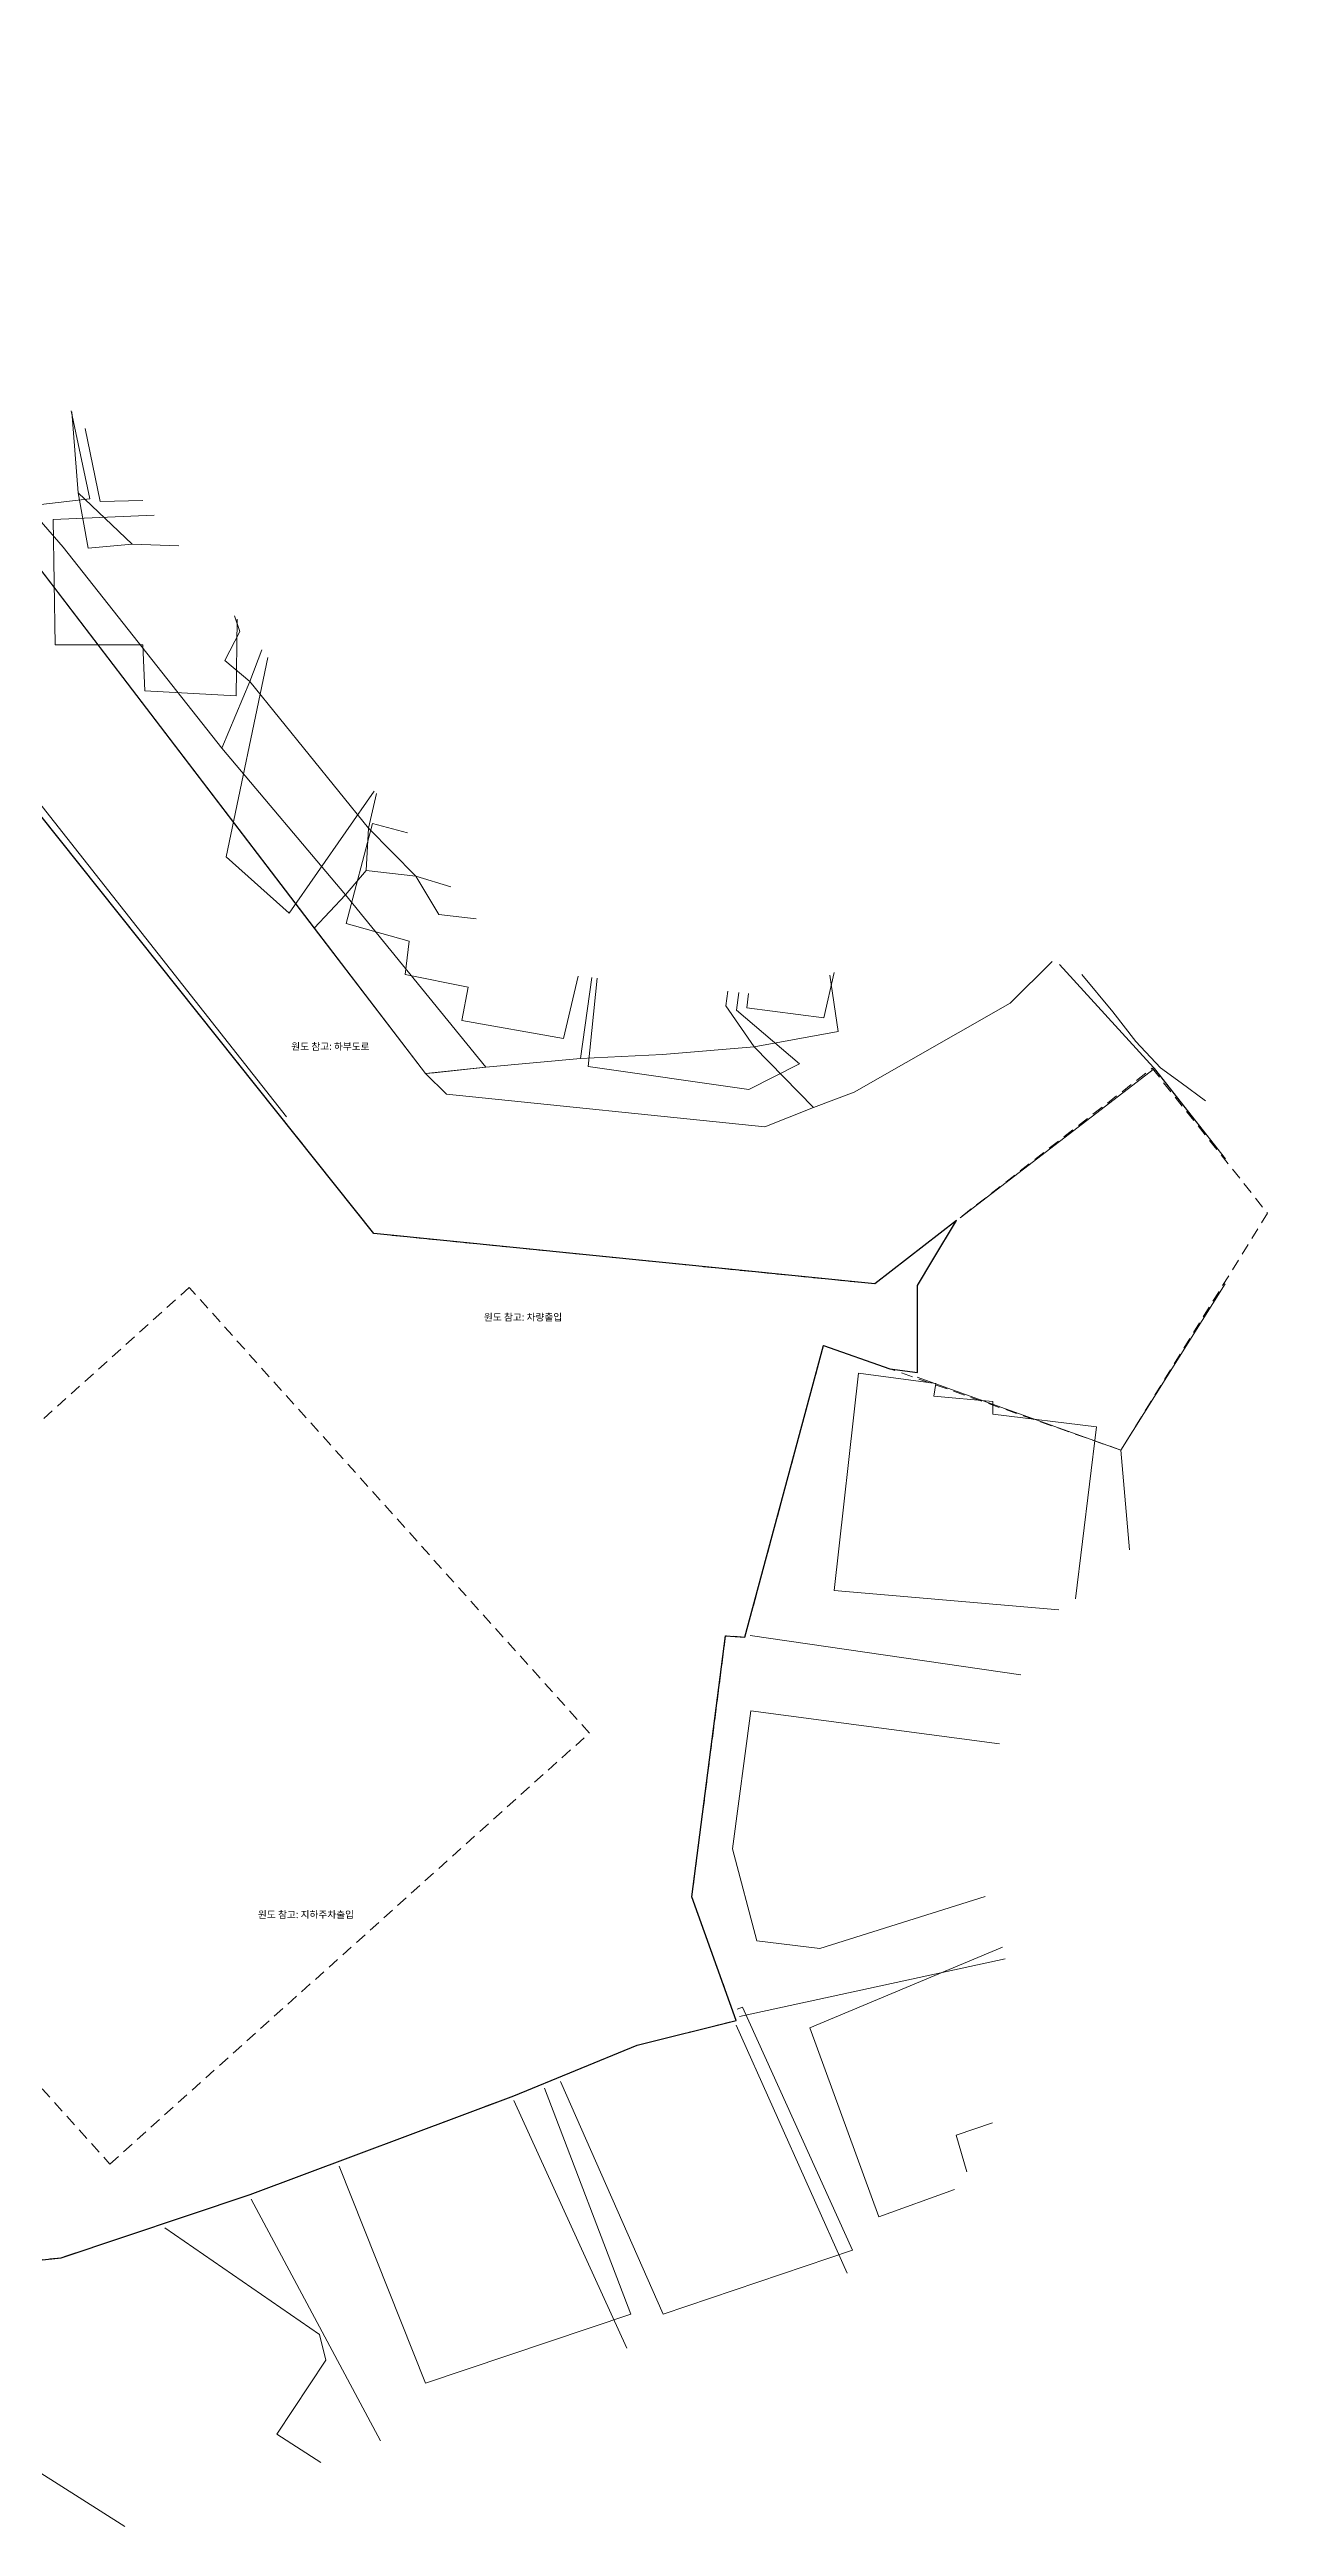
# Model space of a CAD drawing. Header units: millimetres. Extents: x -71701 to 357366, y 1091126 to 1572246.
# Drawn here: x 4470 to 57366, y 1281075 to 1388609 of the extents above; entities that cross this region are included whole.
import ezdxf

# ---------------------------------------------------------------- set-up
doc = ezdxf.new("R2010")
doc.units = ezdxf.units.MM
doc.linetypes.add('PLAN_DASH', pattern=[800, 500, -300])
for name, color, linetype, lineweight in [('L3_CONTEXT', 8, 'Continuous', 9), ('L3_SITE_3D', 7, 'Continuous', 25), ('L3_SITE_DWG_REF', 8, 'PLAN_DASH', 13), ('L3_VOID_ROOF', 8, 'PLAN_DASH', 13)]:
    doc.layers.add(name, color=color, linetype=linetype, lineweight=lineweight)
doc.styles.add('KOREAN', font='malgun.ttf')

msp = doc.modelspace()

# ---------------------------------------------------------------- linework, layer by layer
at = {"layer": 'L3_CONTEXT'}
for points in [[(-61445, 1346973), (-54961, 1352684), (-45090, 1361810), (-36435, 1368458), (-35703, 1372838), (-32284, 1375883), (-28679, 1376499), (-26228, 1378338), (-18469, 1384408), (-13184, 1388609), (20800, 1344150), (21716, 1343255), (35540, 1341832), (37643, 1342683), (39419, 1343348), (46187, 1347208), (48021, 1349013)], [(15970, 1350468), (-13184, 1388609), (-12898, 1388285), (-5739, 1380069), (1541, 1371172), (1539, 1371036), (5061, 1367008), (11953, 1358280), (17327, 1351906), (15970, 1350468)], [(14762, 1342277), (-13500, 1378126), (-16184, 1378185), (-16397, 1377996)], [(12505, 1364025), (12742, 1363346), (12082, 1362086), (13175, 1361173), (11953, 1358280), (5061, 1367008), (1539, 1371036), (1541, 1371172), (1426, 1374264), (625, 1375399)], [(5404, 1372926), (6221, 1369097), (2335, 1368653)], [(5443, 1372877), (5721, 1369357), (6149, 1366967), (8061, 1367132), (10080, 1367065)], [(10080, 1367065), (8061, 1367132), (5721, 1369357), (5443, 1372877)], [(8517, 1369025), (6663, 1368986), (6015, 1372160)], [(5721, 1369357), (8061, 1367132), (6149, 1366967), (5721, 1369357)], [(12580, 1360551), (8606, 1360773), (8517, 1362770), (4720, 1362770), (4631, 1368209), (9022, 1368391)], [(13685, 1362547), (13175, 1361173), (12082, 1362086), (12742, 1363346), (12505, 1364025)], [(12617, 1363886), (12580, 1360551)], [(18666, 1356304), (18319, 1354801), (13175, 1361173), (13685, 1362547)], [(18576, 1356417), (14876, 1351116), (12138, 1353558), (13951, 1362214)], [(13175, 1361173), (18319, 1354801), (18223, 1352963), (17327, 1351906), (11953, 1358280), (13175, 1361173)], [(21893, 1352259), (20379, 1352723), (18319, 1354801), (18666, 1356304)], [(22383, 1346455), (22648, 1347898), (19910, 1348453), (20087, 1349896), (17349, 1350673), (18497, 1355001), (20019, 1354608)], [(18319, 1354801), (20379, 1352723), (18223, 1352963), (18319, 1354801)], [(28024, 1348316), (27532, 1344804), (23419, 1344423), (17327, 1351906), (18223, 1352963)], [(18223, 1352963), (20379, 1352723), (21377, 1351052), (22997, 1350876)], [(15970, 1350468), (17327, 1351906), (23419, 1344423), (21181, 1344190), (20800, 1344150), (15970, 1350468)], [(22997, 1350876), (21377, 1351052), (20379, 1352723), (21893, 1352259)], [(38551, 1348535), (38104, 1346566), (34748, 1347010), (34820, 1347632)], [(48021, 1349013), (46187, 1347208), (39419, 1343348), (37643, 1342683), (35068, 1345310), (38723, 1345979), (38352, 1348429)], [(48335, 1348889), (49698, 1347395), (52418, 1344409), (52458, 1344366), (44015, 1337890)], [(55539, 1340452), (53797, 1342664), (52421, 1344412), (49698, 1347395), (48335, 1348889)], [(27432, 1348375), (26799, 1345678), (22383, 1346455)], [(33924, 1347722), (33841, 1347096), (35068, 1345310), (31099, 1344986), (27532, 1344804), (28024, 1348316)], [(37044, 1344568), (34836, 1343458), (27859, 1344457), (28255, 1348292)], [(38352, 1348429), (38723, 1345979), (35068, 1345310), (33841, 1347096), (33924, 1347722)], [(34409, 1347674), (34306, 1346899), (37044, 1344568)], [(54668, 1342971), (53613, 1343755), (52726, 1344401), (51647, 1345541), (50644, 1346830), (49298, 1348450)], [(27532, 1344804), (31099, 1344986), (35068, 1345310), (37643, 1342683), (35540, 1341832), (21716, 1343255), (20800, 1344150), (23419, 1344423), (27532, 1344804)], [(44016, 1337890), (52458, 1344366), (55539, 1340451)], [(55529, 1335022), (50999, 1327803), (42154, 1330973)], [(51367, 1323470), (50999, 1327803), (55529, 1335022)], [(38545, 1321704), (39605, 1331138), (42961, 1330694), (42873, 1330140), (45434, 1329918), (45434, 1329363), (49938, 1328808), (49031, 1321346)], [(42154, 1330973), (50999, 1327803), (51367, 1323470)], [(48302, 1320873), (38545, 1321704)], [(46657, 1318045), (34895, 1319750)], [(45112, 1308423), (37927, 1306166), (35189, 1306499), (34130, 1310494), (34924, 1316488), (45724, 1315048)], [(34443, 1303220), (45981, 1305723)], [(43775, 1295705), (40488, 1294512), (37486, 1302725), (45852, 1306230)], [(34329, 1303538), (34571, 1303613), (39340, 1293069), (31127, 1290294), (26657, 1300386)], [(39107, 1292065), (34286, 1302836)], [(25970, 1300105), (29714, 1290294), (20794, 1287298), (17046, 1296717)], [(29539, 1288816), (24634, 1299561)], [(45424, 1298597), (43845, 1298064), (44313, 1296466)], [(18842, 1284789), (13225, 1295286)], [(9476, 1294034), (16201, 1289406), (16466, 1288297), (14346, 1285078), (16256, 1283858)], [(7736, 1281075), (-2787, 1287742), (-2964, 1288741), (-633, 1291954)]]:
    msp.add_lwpolyline(points, dxfattribs=at)
at = {"layer": 'L3_SITE_3D'}
for points in [[(18551, 1337208), (-13801, 1377755)], [(-945, 1292122), (4976, 1292743), (13186, 1295484), (24629, 1299773), (29993, 1301965), (34294, 1303044), (32366, 1308406), (33835, 1319745), (34671, 1319688), (38084, 1332345), (40963, 1331332), (42168, 1331172), (42168, 1334953), (42833, 1336065), (43854, 1337773), (40311, 1335020), (18551, 1337208)]]:
    msp.add_lwpolyline(points, dxfattribs=at)
at = {"layer": 'L3_SITE_DWG_REF'}
for points in [[(-13801, 1377755), (18551, 1337208)], [(18551, 1337208), (40311, 1335020), (52358, 1344380), (57366, 1338093), (50999, 1327803), (38084, 1332345), (34671, 1319688), (33835, 1319745), (32366, 1308406), (34294, 1303044), (29993, 1301965), (24629, 1299773), (13186, 1295484), (4976, 1292743), (-945, 1292122)]]:
    msp.add_lwpolyline(points, dxfattribs=at)
at = {"layer": 'L3_VOID_ROOF'}
msp.add_lwpolyline([(-10288, 1316145), (7089, 1296806), (27917, 1315520), (10539, 1334860), (-10288, 1316145)], dxfattribs=at)

# ---------------------------------------------------------------- texts
at = {"layer": 'L3_CONTEXT', "char_height": 300, "width": 6000, "attachment_point": 5, "style": 'KOREAN'}
for s, insert in [('원도 참고: 하부도로', (16668, 1345312)), ('원도 참고: 차량출입', (25035, 1333557)), ('원도 참고: 지하주차출입', (15608, 1307621))]:
    msp.add_mtext(s, dxfattribs=dict(at, insert=insert))

doc.saveas('drawing.dxf')
